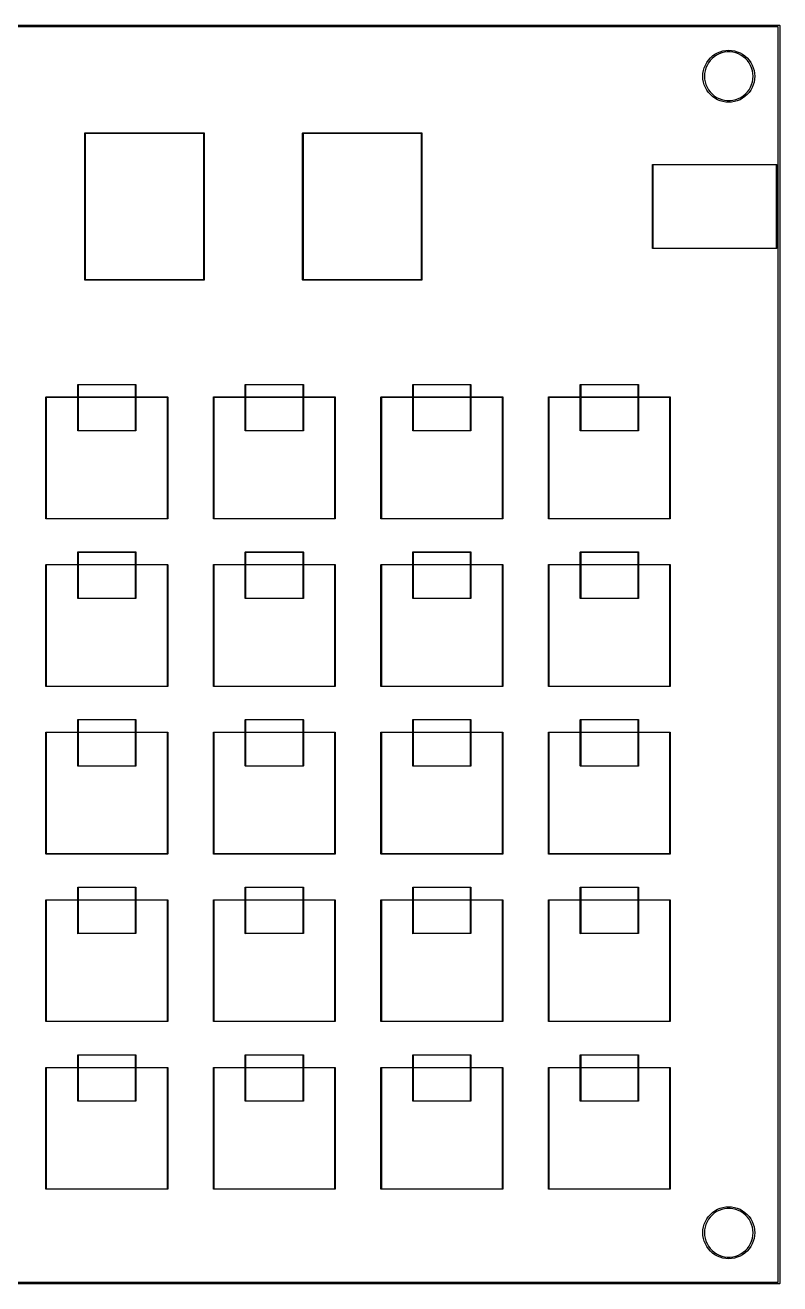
# Model space of a CAD drawing. Extents: x 20 to 201, y -170 to -20.
# Drawn here: x 110.5 to 200.6, y -169.8 to -19.6 of the extents above; entities that cross this region are included whole.
import ezdxf

# ---------------------------------------------------------------- set-up
doc = ezdxf.new("R2010")
doc.units = 0
doc.layers.add('BLACK', color=7, linetype='CONTINUOUS')

msp = doc.modelspace()

# ---------------------------------------------------------------- linework, layer by layer
at = {"layer": 'BLACK', "linetype": 'CONTINUOUS'}
for p, q in [((20.480491, -19.571921), (200.5, -19.57)), ((200.400001, -19.76808), (20.59808, -19.769998)), ((200.401919, -169.570001), (200.400001, -19.76808)), ((200.5, -19.57), (200.519509, -19.571921)), ((200.519509, -19.571921), (200.555557, -19.586853)), ((200.555557, -19.586853), (200.583147, -19.614443)), ((200.583147, -19.614443), (200.598079, -19.650491)), ((200.598079, -19.650491), (200.6, -169.67)), ((191.706997, -24.32496), (191.875155, -24.020701)), ((191.875155, -24.020701), (192.076322, -23.737182)), ((192.274706, -23.802757), (192.072979, -24.073723)), ((192.076322, -23.737182), (192.307969, -23.477969)), ((192.506526, -23.557041), (192.274706, -23.802757)), ((192.307969, -23.477969), (192.567182, -23.246322)), ((192.765305, -23.3399), (192.506526, -23.557041)), ((192.567182, -23.246322), (192.850701, -23.045155)), ((193.047542, -23.15427), (192.765305, -23.3399)), ((192.850701, -23.045155), (193.15496, -22.876997)), ((193.349422, -23.00266), (193.047542, -23.15427)), ((193.15496, -22.876997), (193.476135, -22.743962)), ((193.666861, -22.887122), (193.349422, -23.00266)), ((193.476135, -22.743962), (193.810185, -22.647723)), ((193.995567, -22.809217), (193.666861, -22.887122)), ((193.810185, -22.647723), (194.15291, -22.589492)), ((194.331094, -22.77), (193.995567, -22.809217)), ((194.15291, -22.589492), (194.5, -22.57)), ((194.668906, -22.77), (194.331094, -22.77)), ((194.5, -22.57), (194.84709, -22.589492)), ((195.004433, -22.809217), (194.668906, -22.77)), ((194.84709, -22.589492), (195.189815, -22.647723)), ((195.333139, -22.887122), (195.004433, -22.809217)), ((195.189815, -22.647723), (195.523865, -22.743962)), ((195.650578, -23.00266), (195.333139, -22.887122)), ((195.523865, -22.743962), (195.84504, -22.876997)), ((195.952458, -23.15427), (195.650578, -23.00266)), ((195.84504, -22.876997), (196.149299, -23.045155)), ((196.234695, -23.3399), (195.952458, -23.15427)), ((196.149299, -23.045155), (196.432818, -23.246322)), ((196.493474, -23.557041), (196.234695, -23.3399)), ((196.432818, -23.246322), (196.692031, -23.477969)), ((196.725294, -23.802757), (196.493474, -23.557041)), ((196.692031, -23.477969), (196.923678, -23.737182)), ((196.927021, -24.073723), (196.725294, -23.802757)), ((196.923678, -23.737182), (197.124845, -24.020701)), ((197.124845, -24.020701), (197.293003, -24.32496)), ((191.4, -25.67), (191.419492, -25.32291)), ((191.419492, -25.32291), (191.477723, -24.980185)), ((191.477723, -24.980185), (191.573962, -24.646135)), ((191.573962, -24.646135), (191.706997, -24.32496)), ((191.614727, -25.33276), (191.595085, -25.67)), ((191.673387, -25.00008), (191.614727, -25.33276)), ((191.770273, -24.676461), (191.673387, -25.00008)), ((191.904073, -24.366277), (191.770273, -24.676461)), ((192.072979, -24.073723), (191.904073, -24.366277)), ((197.095927, -24.366277), (196.927021, -24.073723)), ((197.229727, -24.676461), (197.095927, -24.366277)), ((197.326613, -25.00008), (197.229727, -24.676461)), ((197.293003, -24.32496), (197.426038, -24.646135)), ((197.385273, -25.33276), (197.326613, -25.00008)), ((197.404915, -25.67), (197.385273, -25.33276)), ((197.426038, -24.646135), (197.522277, -24.980185)), ((197.522277, -24.980185), (197.580508, -25.32291)), ((197.580508, -25.32291), (197.6, -25.67)), ((191.419492, -26.01709), (191.4, -25.67)), ((191.477723, -26.359815), (191.419492, -26.01709)), ((191.573962, -26.693865), (191.477723, -26.359815)), ((191.706997, -27.01504), (191.573962, -26.693865)), ((191.595085, -25.67), (191.614727, -26.00724)), ((191.614727, -26.00724), (191.673387, -26.33992)), ((191.673387, -26.33992), (191.770273, -26.663539)), ((191.875155, -27.319299), (191.706997, -27.01504)), ((191.770273, -26.663539), (191.904073, -26.973723)), ((191.904073, -26.973723), (192.072979, -27.266277)), ((196.927021, -27.266277), (197.095927, -26.973723)), ((197.095927, -26.973723), (197.229727, -26.663539)), ((197.293003, -27.01504), (197.124845, -27.319299)), ((197.229727, -26.663539), (197.326613, -26.33992)), ((197.426038, -26.693865), (197.293003, -27.01504)), ((197.326613, -26.33992), (197.385273, -26.00724)), ((197.385273, -26.00724), (197.404915, -25.67)), ((197.522277, -26.359815), (197.426038, -26.693865)), ((197.580508, -26.01709), (197.522277, -26.359815)), ((197.6, -25.67), (197.580508, -26.01709)), ((192.076322, -27.602818), (191.875155, -27.319299)), ((192.072979, -27.266277), (192.274706, -27.537243)), ((192.307969, -27.862031), (192.076322, -27.602818)), ((192.274706, -27.537243), (192.506526, -27.782959)), ((192.567182, -28.093678), (192.307969, -27.862031)), ((192.506526, -27.782959), (192.765305, -28.0001)), ((192.850701, -28.294845), (192.567182, -28.093678)), ((192.765305, -28.0001), (193.047542, -28.18573)), ((193.15496, -28.463003), (192.850701, -28.294845)), ((193.047542, -28.18573), (193.349422, -28.33734)), ((193.476135, -28.596038), (193.15496, -28.463003)), ((193.349422, -28.33734), (193.666861, -28.452878)), ((193.666861, -28.452878), (193.995567, -28.530783)), ((193.995567, -28.530783), (194.331094, -28.57)), ((194.668906, -28.57), (195.004433, -28.530783)), ((195.004433, -28.530783), (195.333139, -28.452878)), ((195.333139, -28.452878), (195.650578, -28.33734)), ((195.84504, -28.463003), (195.523865, -28.596038)), ((195.650578, -28.33734), (195.952458, -28.18573)), ((196.149299, -28.294845), (195.84504, -28.463003)), ((195.952458, -28.18573), (196.234695, -28.0001)), ((196.432818, -28.093678), (196.149299, -28.294845)), ((196.234695, -28.0001), (196.493474, -27.782959)), ((196.692031, -27.862031), (196.432818, -28.093678)), ((196.493474, -27.782959), (196.725294, -27.537243)), ((196.923678, -27.602818), (196.692031, -27.862031)), ((196.725294, -27.537243), (196.927021, -27.266277)), ((197.124845, -27.319299), (196.923678, -27.602818)), ((193.810185, -28.692277), (193.476135, -28.596038)), ((194.15291, -28.750508), (193.810185, -28.692277)), ((194.5, -28.77), (194.15291, -28.750508)), ((194.331094, -28.57), (194.668906, -28.57)), ((194.84709, -28.750508), (194.5, -28.77)), ((195.189815, -28.692277), (194.84709, -28.750508)), ((195.523865, -28.596038), (195.189815, -28.692277)), ((117.625, -32.46), (117.626903, -32.450433)), ((117.626903, -49.969567), (117.625, -32.46)), ((117.626903, -32.450433), (117.640433, -32.436903)), ((117.640433, -32.436903), (131.85, -32.435)), ((131.825002, -32.483101), (117.6731, -32.484996)), ((117.6731, -32.484996), (117.674997, -49.936898)), ((131.826899, -49.935003), (131.825002, -32.483101)), ((131.85, -32.435), (131.859567, -32.436903)), ((131.859567, -32.436903), (131.873097, -32.450433)), ((131.873097, -32.450433), (131.875, -49.96)), ((143.625, -32.46), (143.626903, -32.450433)), ((143.626903, -49.969567), (143.625, -32.46)), ((143.626903, -32.450433), (143.640433, -32.436903)), ((143.640433, -32.436903), (157.85, -32.435)), ((157.825002, -32.483101), (143.6731, -32.484996)), ((143.6731, -32.484996), (143.674997, -49.936898)), ((157.826899, -49.935003), (157.825002, -32.483101)), ((157.85, -32.435), (157.859567, -32.436903)), ((157.859567, -32.436903), (157.873097, -32.450433)), ((157.873097, -32.450433), (157.875, -49.96)), ((185.405, -36.21), (185.406903, -36.200433)), ((185.406903, -46.219567), (185.405, -36.21)), ((185.406903, -36.200433), (185.420433, -36.186903)), ((185.420433, -36.186903), (200.23, -36.185)), ((200.205004, -36.233101), (185.453103, -36.234997)), ((185.453103, -36.234997), (185.454995, -46.186898)), ((200.206896, -46.185002), (200.205004, -36.233101)), ((200.23, -36.185), (200.239567, -36.186903)), ((200.239567, -36.186903), (200.253097, -36.200433)), ((200.253097, -36.200433), (200.255, -46.21)), ((185.420433, -46.233097), (185.406903, -46.219567)), ((185.43, -46.235), (185.420433, -46.233097)), ((200.239567, -46.233097), (185.43, -46.235)), ((185.454995, -46.186898), (200.206896, -46.185002)), ((200.253097, -46.219567), (200.239567, -46.233097)), ((200.255, -46.21), (200.253097, -46.219567)), ((117.640433, -49.983097), (117.626903, -49.969567)), ((117.65, -49.985), (117.640433, -49.983097)), ((131.859567, -49.983097), (117.65, -49.985)), ((117.674997, -49.936898), (131.826899, -49.935003)), ((131.873097, -49.969567), (131.859567, -49.983097)), ((131.875, -49.96), (131.873097, -49.969567)), ((143.640433, -49.983097), (143.626903, -49.969567)), ((143.65, -49.985), (143.640433, -49.983097)), ((157.859567, -49.983097), (143.65, -49.985)), ((143.674997, -49.936898), (157.826899, -49.935003)), ((157.873097, -49.969567), (157.859567, -49.983097)), ((157.875, -49.96), (157.873097, -49.969567)), ((116.775, -62.46), (116.776903, -62.450433)), ((116.775509, -63.936406), (116.775, -62.46)), ((116.776903, -62.450433), (116.790433, -62.436903)), ((116.790433, -62.436903), (123.7, -62.435)), ((123.675007, -62.483106), (116.823108, -62.484993)), ((116.823108, -62.484993), (116.82361, -63.9364)), ((123.675509, -63.935501), (123.675007, -62.483106)), ((123.7, -62.435), (123.709567, -62.436903)), ((123.709567, -62.436903), (123.723097, -62.450433)), ((123.723097, -62.450433), (123.723609, -63.935495)), ((136.775, -62.46), (136.776903, -62.450433)), ((136.775509, -63.936406), (136.775, -62.46)), ((136.776903, -62.450433), (136.790433, -62.436903)), ((136.790433, -62.436903), (143.7, -62.435)), ((143.675007, -62.483106), (136.823108, -62.484993)), ((136.823108, -62.484993), (136.82361, -63.9364)), ((143.675509, -63.935501), (143.675007, -62.483106)), ((143.7, -62.435), (143.709567, -62.436903)), ((143.709567, -62.436903), (143.723097, -62.450433)), ((143.723097, -62.450433), (143.723609, -63.935495)), ((156.775, -62.46), (156.776903, -62.450433)), ((156.775509, -63.936406), (156.775, -62.46)), ((156.776903, -62.450433), (156.790433, -62.436903)), ((156.790433, -62.436903), (163.7, -62.435)), ((163.675007, -62.483106), (156.823108, -62.484993)), ((156.823108, -62.484993), (156.82361, -63.9364)), ((163.675509, -63.935501), (163.675007, -62.483106)), ((163.7, -62.435), (163.709567, -62.436903)), ((163.709567, -62.436903), (163.723097, -62.450433)), ((163.723097, -62.450433), (163.723609, -63.935495)), ((176.775, -62.46), (176.776903, -62.450433)), ((176.775509, -63.936406), (176.775, -62.46)), ((176.776903, -62.450433), (176.790433, -62.436903)), ((176.790433, -62.436903), (183.7, -62.435)), ((183.675007, -62.483106), (176.823108, -62.484993)), ((176.823108, -62.484993), (176.82361, -63.9364)), ((183.675509, -63.935501), (183.675007, -62.483106)), ((183.7, -62.435), (183.709567, -62.436903)), ((183.709567, -62.436903), (183.723097, -62.450433)), ((183.723097, -62.450433), (183.723609, -63.935495)), ((112.975, -63.96), (112.976903, -63.950433)), ((112.976903, -78.469567), (112.975, -63.96)), ((112.976903, -63.950433), (112.990433, -63.936903)), ((112.990433, -63.936903), (116.775509, -63.936406)), ((116.775526, -63.984504), (113.023101, -63.984996)), ((113.023101, -63.984996), (113.024996, -78.436898)), ((116.776903, -67.969567), (116.775526, -63.984504)), ((116.82361, -63.9364), (123.675509, -63.935501)), ((123.675526, -63.983599), (116.823626, -63.984498)), ((116.823626, -63.984498), (116.824992, -67.936893)), ((123.676891, -67.935006), (123.675526, -63.983599)), ((123.723609, -63.935495), (127.5, -63.935)), ((127.475003, -63.983101), (123.723626, -63.983593)), ((123.723626, -63.983593), (123.725, -67.96)), ((127.476898, -78.435003), (127.475003, -63.983101)), ((127.5, -63.935), (127.509567, -63.936903)), ((127.509567, -63.936903), (127.523097, -63.950433)), ((127.523097, -63.950433), (127.525, -78.46)), ((132.975, -63.96), (132.976903, -63.950433)), ((132.976903, -78.469567), (132.975, -63.96)), ((132.976903, -63.950433), (132.990433, -63.936903)), ((132.990433, -63.936903), (136.775509, -63.936406)), ((136.775526, -63.984504), (133.023101, -63.984996)), ((133.023101, -63.984996), (133.024996, -78.436898)), ((136.776903, -67.969567), (136.775526, -63.984504)), ((136.82361, -63.9364), (143.675509, -63.935501)), ((143.675526, -63.983599), (136.823626, -63.984498)), ((136.823626, -63.984498), (136.824992, -67.936893)), ((143.676891, -67.935006), (143.675526, -63.983599)), ((143.723609, -63.935495), (147.5, -63.935)), ((147.475003, -63.983101), (143.723626, -63.983593)), ((143.723626, -63.983593), (143.725, -67.96)), ((147.476898, -78.435003), (147.475003, -63.983101)), ((147.5, -63.935), (147.509567, -63.936903)), ((147.509567, -63.936903), (147.523097, -63.950433)), ((147.523097, -63.950433), (147.525, -78.46)), ((152.975, -63.96), (152.976903, -63.950433)), ((152.976903, -78.469567), (152.975, -63.96)), ((152.976903, -63.950433), (152.990433, -63.936903)), ((152.990433, -63.936903), (156.775509, -63.936406)), ((156.775526, -63.984504), (153.023101, -63.984996)), ((153.023101, -63.984996), (153.024996, -78.436898)), ((156.776903, -67.969567), (156.775526, -63.984504)), ((156.82361, -63.9364), (163.675509, -63.935501)), ((163.675526, -63.983599), (156.823626, -63.984498)), ((156.823626, -63.984498), (156.824992, -67.936893)), ((163.676891, -67.935006), (163.675526, -63.983599)), ((163.723609, -63.935495), (167.5, -63.935)), ((167.475003, -63.983101), (163.723626, -63.983593)), ((163.723626, -63.983593), (163.725, -67.96)), ((167.476898, -78.435003), (167.475003, -63.983101)), ((167.5, -63.935), (167.509567, -63.936903)), ((167.509567, -63.936903), (167.523097, -63.950433)), ((167.523097, -63.950433), (167.525, -78.46)), ((172.975, -63.96), (172.976903, -63.950433)), ((172.976903, -78.469567), (172.975, -63.96)), ((172.976903, -63.950433), (172.990433, -63.936903)), ((172.990433, -63.936903), (176.775509, -63.936406)), ((176.775526, -63.984504), (173.023101, -63.984996)), ((173.023101, -63.984996), (173.024996, -78.436898)), ((176.776903, -67.969567), (176.775526, -63.984504)), ((176.82361, -63.9364), (183.675509, -63.935501)), ((183.675526, -63.983599), (176.823626, -63.984498)), ((176.823626, -63.984498), (176.824992, -67.936893)), ((183.676891, -67.935006), (183.675526, -63.983599)), ((183.723609, -63.935495), (187.5, -63.935)), ((187.475003, -63.983101), (183.723626, -63.983593)), ((183.723626, -63.983593), (183.725, -67.96)), ((187.476898, -78.435003), (187.475003, -63.983101)), ((187.5, -63.935), (187.509567, -63.936903)), ((187.509567, -63.936903), (187.523097, -63.950433)), ((187.523097, -63.950433), (187.525, -78.46)), ((116.790433, -67.983097), (116.776903, -67.969567)), ((116.8, -67.985), (116.790433, -67.983097)), ((123.709567, -67.983097), (116.8, -67.985)), ((116.824992, -67.936893), (123.676891, -67.935006)), ((123.723097, -67.969567), (123.709567, -67.983097)), ((123.725, -67.96), (123.723097, -67.969567)), ((136.790433, -67.983097), (136.776903, -67.969567)), ((136.8, -67.985), (136.790433, -67.983097)), ((143.709567, -67.983097), (136.8, -67.985)), ((136.824992, -67.936893), (143.676891, -67.935006)), ((143.723097, -67.969567), (143.709567, -67.983097)), ((143.725, -67.96), (143.723097, -67.969567)), ((156.790433, -67.983097), (156.776903, -67.969567)), ((156.8, -67.985), (156.790433, -67.983097)), ((163.709567, -67.983097), (156.8, -67.985)), ((156.824992, -67.936893), (163.676891, -67.935006)), ((163.723097, -67.969567), (163.709567, -67.983097)), ((163.725, -67.96), (163.723097, -67.969567)), ((176.790433, -67.983097), (176.776903, -67.969567)), ((176.8, -67.985), (176.790433, -67.983097)), ((183.709567, -67.983097), (176.8, -67.985)), ((176.824992, -67.936893), (183.676891, -67.935006)), ((183.723097, -67.969567), (183.709567, -67.983097)), ((183.725, -67.96), (183.723097, -67.969567)), ((112.990433, -78.483097), (112.976903, -78.469567)), ((113, -78.485), (112.990433, -78.483097)), ((127.509567, -78.483097), (113, -78.485)), ((113.024996, -78.436898), (127.476898, -78.435003)), ((127.523097, -78.469567), (127.509567, -78.483097)), ((127.525, -78.46), (127.523097, -78.469567)), ((132.990433, -78.483097), (132.976903, -78.469567)), ((133, -78.485), (132.990433, -78.483097)), ((147.509567, -78.483097), (133, -78.485)), ((133.024996, -78.436898), (147.476898, -78.435003)), ((147.523097, -78.469567), (147.509567, -78.483097)), ((147.525, -78.46), (147.523097, -78.469567)), ((152.990433, -78.483097), (152.976903, -78.469567)), ((153, -78.485), (152.990433, -78.483097)), ((167.509567, -78.483097), (153, -78.485)), ((153.024996, -78.436898), (167.476898, -78.435003)), ((167.523097, -78.469567), (167.509567, -78.483097)), ((167.525, -78.46), (167.523097, -78.469567)), ((172.990433, -78.483097), (172.976903, -78.469567)), ((173, -78.485), (172.990433, -78.483097)), ((187.509567, -78.483097), (173, -78.485)), ((173.024996, -78.436898), (187.476898, -78.435003)), ((187.523097, -78.469567), (187.509567, -78.483097)), ((187.525, -78.46), (187.523097, -78.469567)), ((116.775, -82.46), (116.776903, -82.450433)), ((116.775509, -83.936406), (116.775, -82.46)), ((116.776903, -82.450433), (116.790433, -82.436903)), ((116.790433, -82.436903), (123.7, -82.435)), ((123.675007, -82.483106), (116.823108, -82.484993)), ((116.823108, -82.484993), (116.82361, -83.9364)), ((123.675509, -83.935501), (123.675007, -82.483106)), ((123.7, -82.435), (123.709567, -82.436903)), ((123.709567, -82.436903), (123.723097, -82.450433)), ((123.723097, -82.450433), (123.723609, -83.935495)), ((136.775, -82.46), (136.776903, -82.450433)), ((136.775509, -83.936406), (136.775, -82.46)), ((136.776903, -82.450433), (136.790433, -82.436903)), ((136.790433, -82.436903), (143.7, -82.435)), ((143.675007, -82.483106), (136.823108, -82.484993)), ((136.823108, -82.484993), (136.82361, -83.9364)), ((143.675509, -83.935501), (143.675007, -82.483106)), ((143.7, -82.435), (143.709567, -82.436903)), ((143.709567, -82.436903), (143.723097, -82.450433)), ((143.723097, -82.450433), (143.723609, -83.935495)), ((156.775, -82.46), (156.776903, -82.450433)), ((156.775509, -83.936406), (156.775, -82.46)), ((156.776903, -82.450433), (156.790433, -82.436903)), ((156.790433, -82.436903), (163.7, -82.435)), ((163.675007, -82.483106), (156.823108, -82.484993)), ((156.823108, -82.484993), (156.82361, -83.9364)), ((163.675509, -83.935501), (163.675007, -82.483106)), ((163.7, -82.435), (163.709567, -82.436903)), ((163.709567, -82.436903), (163.723097, -82.450433)), ((163.723097, -82.450433), (163.723609, -83.935495)), ((176.775, -82.46), (176.776903, -82.450433)), ((176.775509, -83.936406), (176.775, -82.46)), ((176.776903, -82.450433), (176.790433, -82.436903)), ((176.790433, -82.436903), (183.7, -82.435)), ((183.675007, -82.483106), (176.823108, -82.484993)), ((176.823108, -82.484993), (176.82361, -83.9364)), ((183.675509, -83.935501), (183.675007, -82.483106)), ((183.7, -82.435), (183.709567, -82.436903)), ((183.709567, -82.436903), (183.723097, -82.450433)), ((183.723097, -82.450433), (183.723609, -83.935495)), ((112.975, -83.96), (112.976903, -83.950433)), ((112.976903, -98.469567), (112.975, -83.96)), ((112.976903, -83.950433), (112.990433, -83.936903)), ((112.990433, -83.936903), (116.775509, -83.936406)), ((116.775526, -83.984504), (113.023101, -83.984996)), ((113.023101, -83.984996), (113.024996, -98.436898)), ((116.776903, -87.969567), (116.775526, -83.984504)), ((116.82361, -83.9364), (123.675509, -83.935501)), ((123.675526, -83.983599), (116.823626, -83.984498)), ((116.823626, -83.984498), (116.824992, -87.936893)), ((123.676891, -87.935006), (123.675526, -83.983599)), ((123.723609, -83.935495), (127.5, -83.935)), ((127.475003, -83.983101), (123.723626, -83.983593)), ((123.723626, -83.983593), (123.725, -87.96)), ((127.476898, -98.435003), (127.475003, -83.983101)), ((127.5, -83.935), (127.509567, -83.936903)), ((127.509567, -83.936903), (127.523097, -83.950433)), ((127.523097, -83.950433), (127.525, -98.46)), ((132.975, -83.96), (132.976903, -83.950433)), ((132.976903, -98.469567), (132.975, -83.96)), ((132.976903, -83.950433), (132.990433, -83.936903)), ((132.990433, -83.936903), (136.775509, -83.936406)), ((136.775526, -83.984504), (133.023101, -83.984996)), ((133.023101, -83.984996), (133.024996, -98.436898)), ((136.776903, -87.969567), (136.775526, -83.984504)), ((136.82361, -83.9364), (143.675509, -83.935501)), ((143.675526, -83.983599), (136.823626, -83.984498)), ((136.823626, -83.984498), (136.824992, -87.936893)), ((143.676891, -87.935006), (143.675526, -83.983599)), ((143.723609, -83.935495), (147.5, -83.935)), ((147.475003, -83.983101), (143.723626, -83.983593)), ((143.723626, -83.983593), (143.725, -87.96)), ((147.476898, -98.435003), (147.475003, -83.983101)), ((147.5, -83.935), (147.509567, -83.936903)), ((147.509567, -83.936903), (147.523097, -83.950433)), ((147.523097, -83.950433), (147.525, -98.46)), ((152.975, -83.96), (152.976903, -83.950433)), ((152.976903, -98.469567), (152.975, -83.96)), ((152.976903, -83.950433), (152.990433, -83.936903)), ((152.990433, -83.936903), (156.775509, -83.936406)), ((156.775526, -83.984504), (153.023101, -83.984996)), ((153.023101, -83.984996), (153.024996, -98.436898)), ((156.776903, -87.969567), (156.775526, -83.984504)), ((156.82361, -83.9364), (163.675509, -83.935501)), ((163.675526, -83.983599), (156.823626, -83.984498)), ((156.823626, -83.984498), (156.824992, -87.936893)), ((163.676891, -87.935006), (163.675526, -83.983599)), ((163.723609, -83.935495), (167.5, -83.935)), ((167.475003, -83.983101), (163.723626, -83.983593)), ((163.723626, -83.983593), (163.725, -87.96)), ((167.476898, -98.435003), (167.475003, -83.983101)), ((167.5, -83.935), (167.509567, -83.936903)), ((167.509567, -83.936903), (167.523097, -83.950433)), ((167.523097, -83.950433), (167.525, -98.46)), ((172.975, -83.96), (172.976903, -83.950433)), ((172.976903, -98.469567), (172.975, -83.96)), ((172.976903, -83.950433), (172.990433, -83.936903)), ((172.990433, -83.936903), (176.775509, -83.936406)), ((176.775526, -83.984504), (173.023101, -83.984996)), ((173.023101, -83.984996), (173.024996, -98.436898)), ((176.776903, -87.969567), (176.775526, -83.984504)), ((176.82361, -83.9364), (183.675509, -83.935501)), ((183.675526, -83.983599), (176.823626, -83.984498)), ((176.823626, -83.984498), (176.824992, -87.936893)), ((183.676891, -87.935006), (183.675526, -83.983599)), ((183.723609, -83.935495), (187.5, -83.935)), ((187.475003, -83.983101), (183.723626, -83.983593)), ((183.723626, -83.983593), (183.725, -87.96)), ((187.476898, -98.435003), (187.475003, -83.983101)), ((187.5, -83.935), (187.509567, -83.936903)), ((187.509567, -83.936903), (187.523097, -83.950433)), ((187.523097, -83.950433), (187.525, -98.46)), ((116.790433, -87.983097), (116.776903, -87.969567)), ((116.8, -87.985), (116.790433, -87.983097)), ((123.709567, -87.983097), (116.8, -87.985)), ((116.824992, -87.936893), (123.676891, -87.935006)), ((123.723097, -87.969567), (123.709567, -87.983097)), ((123.725, -87.96), (123.723097, -87.969567)), ((136.790433, -87.983097), (136.776903, -87.969567)), ((136.8, -87.985), (136.790433, -87.983097)), ((143.709567, -87.983097), (136.8, -87.985)), ((136.824992, -87.936893), (143.676891, -87.935006)), ((143.723097, -87.969567), (143.709567, -87.983097)), ((143.725, -87.96), (143.723097, -87.969567)), ((156.790433, -87.983097), (156.776903, -87.969567)), ((156.8, -87.985), (156.790433, -87.983097)), ((163.709567, -87.983097), (156.8, -87.985)), ((156.824992, -87.936893), (163.676891, -87.935006)), ((163.723097, -87.969567), (163.709567, -87.983097)), ((163.725, -87.96), (163.723097, -87.969567)), ((176.790433, -87.983097), (176.776903, -87.969567)), ((176.8, -87.985), (176.790433, -87.983097)), ((183.709567, -87.983097), (176.8, -87.985)), ((176.824992, -87.936893), (183.676891, -87.935006)), ((183.723097, -87.969567), (183.709567, -87.983097)), ((183.725, -87.96), (183.723097, -87.969567)), ((112.990433, -98.483097), (112.976903, -98.469567)), ((113, -98.485), (112.990433, -98.483097)), ((127.509567, -98.483097), (113, -98.485)), ((113.024996, -98.436898), (127.476898, -98.435003)), ((127.523097, -98.469567), (127.509567, -98.483097)), ((127.525, -98.46), (127.523097, -98.469567)), ((132.990433, -98.483097), (132.976903, -98.469567)), ((133, -98.485), (132.990433, -98.483097)), ((147.509567, -98.483097), (133, -98.485)), ((133.024996, -98.436898), (147.476898, -98.435003)), ((147.523097, -98.469567), (147.509567, -98.483097)), ((147.525, -98.46), (147.523097, -98.469567)), ((152.990433, -98.483097), (152.976903, -98.469567)), ((153, -98.485), (152.990433, -98.483097)), ((167.509567, -98.483097), (153, -98.485)), ((153.024996, -98.436898), (167.476898, -98.435003)), ((167.523097, -98.469567), (167.509567, -98.483097)), ((167.525, -98.46), (167.523097, -98.469567)), ((172.990433, -98.483097), (172.976903, -98.469567)), ((173, -98.485), (172.990433, -98.483097)), ((187.509567, -98.483097), (173, -98.485)), ((173.024996, -98.436898), (187.476898, -98.435003)), ((187.523097, -98.469567), (187.509567, -98.483097)), ((187.525, -98.46), (187.523097, -98.469567)), ((116.775, -102.46), (116.776903, -102.450433)), ((116.775509, -103.936406), (116.775, -102.46)), ((116.776903, -102.450433), (116.790433, -102.436903)), ((116.790433, -102.436903), (123.7, -102.435)), ((123.675007, -102.483106), (116.823108, -102.484993)), ((116.823108, -102.484993), (116.82361, -103.9364)), ((123.675509, -103.935501), (123.675007, -102.483106)), ((123.7, -102.435), (123.709567, -102.436903)), ((123.709567, -102.436903), (123.723097, -102.450433)), ((123.723097, -102.450433), (123.723609, -103.935495)), ((136.775, -102.46), (136.776903, -102.450433)), ((136.775509, -103.936406), (136.775, -102.46)), ((136.776903, -102.450433), (136.790433, -102.436903)), ((136.790433, -102.436903), (143.7, -102.435)), ((143.675007, -102.483106), (136.823108, -102.484993)), ((136.823108, -102.484993), (136.82361, -103.9364)), ((143.675509, -103.935501), (143.675007, -102.483106)), ((143.7, -102.435), (143.709567, -102.436903)), ((143.709567, -102.436903), (143.723097, -102.450433)), ((143.723097, -102.450433), (143.723609, -103.935495)), ((156.775, -102.46), (156.776903, -102.450433)), ((156.775509, -103.936406), (156.775, -102.46)), ((156.776903, -102.450433), (156.790433, -102.436903)), ((156.790433, -102.436903), (163.7, -102.435)), ((163.675007, -102.483106), (156.823108, -102.484993)), ((156.823108, -102.484993), (156.82361, -103.9364)), ((163.675509, -103.935501), (163.675007, -102.483106)), ((163.7, -102.435), (163.709567, -102.436903)), ((163.709567, -102.436903), (163.723097, -102.450433)), ((163.723097, -102.450433), (163.723609, -103.935495)), ((176.775, -102.46), (176.776903, -102.450433)), ((176.775509, -103.936406), (176.775, -102.46)), ((176.776903, -102.450433), (176.790433, -102.436903)), ((176.790433, -102.436903), (183.7, -102.435)), ((183.675007, -102.483106), (176.823108, -102.484993)), ((176.823108, -102.484993), (176.82361, -103.9364)), ((183.675509, -103.935501), (183.675007, -102.483106)), ((183.7, -102.435), (183.709567, -102.436903)), ((183.709567, -102.436903), (183.723097, -102.450433)), ((183.723097, -102.450433), (183.723609, -103.935495)), ((112.975, -103.96), (112.976903, -103.950433)), ((112.976903, -118.469567), (112.975, -103.96)), ((112.976903, -103.950433), (112.990433, -103.936903)), ((112.990433, -103.936903), (116.775509, -103.936406)), ((116.775526, -103.984504), (113.023101, -103.984996)), ((113.023101, -103.984996), (113.024996, -118.436898)), ((116.776903, -107.969567), (116.775526, -103.984504)), ((116.82361, -103.9364), (123.675509, -103.935501)), ((123.675526, -103.983599), (116.823626, -103.984498)), ((116.823626, -103.984498), (116.824992, -107.936893)), ((123.676891, -107.935006), (123.675526, -103.983599)), ((123.723609, -103.935495), (127.5, -103.935)), ((127.475003, -103.983101), (123.723626, -103.983593)), ((123.723626, -103.983593), (123.725, -107.96)), ((127.476898, -118.435003), (127.475003, -103.983101)), ((127.5, -103.935), (127.509567, -103.936903)), ((127.509567, -103.936903), (127.523097, -103.950433)), ((127.523097, -103.950433), (127.525, -118.46)), ((132.975, -103.96), (132.976903, -103.950433)), ((132.976903, -118.469567), (132.975, -103.96)), ((132.976903, -103.950433), (132.990433, -103.936903)), ((132.990433, -103.936903), (136.775509, -103.936406)), ((136.775526, -103.984504), (133.023101, -103.984996)), ((133.023101, -103.984996), (133.024996, -118.436898)), ((136.776903, -107.969567), (136.775526, -103.984504)), ((136.82361, -103.9364), (143.675509, -103.935501)), ((143.675526, -103.983599), (136.823626, -103.984498)), ((136.823626, -103.984498), (136.824992, -107.936893)), ((143.676891, -107.935006), (143.675526, -103.983599)), ((143.723609, -103.935495), (147.5, -103.935)), ((147.475003, -103.983101), (143.723626, -103.983593)), ((143.723626, -103.983593), (143.725, -107.96)), ((147.476898, -118.435003), (147.475003, -103.983101)), ((147.5, -103.935), (147.509567, -103.936903)), ((147.509567, -103.936903), (147.523097, -103.950433)), ((147.523097, -103.950433), (147.525, -118.46)), ((152.975, -103.96), (152.976903, -103.950433)), ((152.976903, -118.469567), (152.975, -103.96)), ((152.976903, -103.950433), (152.990433, -103.936903)), ((152.990433, -103.936903), (156.775509, -103.936406)), ((156.775526, -103.984504), (153.023101, -103.984996)), ((153.023101, -103.984996), (153.024996, -118.436898)), ((156.776903, -107.969567), (156.775526, -103.984504)), ((156.82361, -103.9364), (163.675509, -103.935501)), ((163.675526, -103.983599), (156.823626, -103.984498)), ((156.823626, -103.984498), (156.824992, -107.936893)), ((163.676891, -107.935006), (163.675526, -103.983599)), ((163.723609, -103.935495), (167.5, -103.935)), ((167.475003, -103.983101), (163.723626, -103.983593)), ((163.723626, -103.983593), (163.725, -107.96)), ((167.476898, -118.435003), (167.475003, -103.983101)), ((167.5, -103.935), (167.509567, -103.936903)), ((167.509567, -103.936903), (167.523097, -103.950433)), ((167.523097, -103.950433), (167.525, -118.46)), ((172.975, -103.96), (172.976903, -103.950433)), ((172.976903, -118.469567), (172.975, -103.96)), ((172.976903, -103.950433), (172.990433, -103.936903)), ((172.990433, -103.936903), (176.775509, -103.936406)), ((176.775526, -103.984504), (173.023101, -103.984996)), ((173.023101, -103.984996), (173.024996, -118.436898)), ((176.776903, -107.969567), (176.775526, -103.984504)), ((176.82361, -103.9364), (183.675509, -103.935501)), ((183.675526, -103.983599), (176.823626, -103.984498)), ((176.823626, -103.984498), (176.824992, -107.936893)), ((183.676891, -107.935006), (183.675526, -103.983599)), ((183.723609, -103.935495), (187.5, -103.935)), ((187.475003, -103.983101), (183.723626, -103.983593)), ((183.723626, -103.983593), (183.725, -107.96)), ((187.476898, -118.435003), (187.475003, -103.983101)), ((187.5, -103.935), (187.509567, -103.936903)), ((187.509567, -103.936903), (187.523097, -103.950433)), ((187.523097, -103.950433), (187.525, -118.46)), ((116.790433, -107.983097), (116.776903, -107.969567)), ((116.8, -107.985), (116.790433, -107.983097)), ((123.709567, -107.983097), (116.8, -107.985)), ((116.824992, -107.936893), (123.676891, -107.935006)), ((123.723097, -107.969567), (123.709567, -107.983097)), ((123.725, -107.96), (123.723097, -107.969567)), ((136.790433, -107.983097), (136.776903, -107.969567)), ((136.8, -107.985), (136.790433, -107.983097)), ((143.709567, -107.983097), (136.8, -107.985)), ((136.824992, -107.936893), (143.676891, -107.935006)), ((143.723097, -107.969567), (143.709567, -107.983097)), ((143.725, -107.96), (143.723097, -107.969567)), ((156.790433, -107.983097), (156.776903, -107.969567)), ((156.8, -107.985), (156.790433, -107.983097)), ((163.709567, -107.983097), (156.8, -107.985)), ((156.824992, -107.936893), (163.676891, -107.935006)), ((163.723097, -107.969567), (163.709567, -107.983097)), ((163.725, -107.96), (163.723097, -107.969567)), ((176.790433, -107.983097), (176.776903, -107.969567)), ((176.8, -107.985), (176.790433, -107.983097)), ((183.709567, -107.983097), (176.8, -107.985)), ((176.824992, -107.936893), (183.676891, -107.935006)), ((183.723097, -107.969567), (183.709567, -107.983097)), ((183.725, -107.96), (183.723097, -107.969567)), ((112.990433, -118.483097), (112.976903, -118.469567)), ((113, -118.485), (112.990433, -118.483097)), ((127.509567, -118.483097), (113, -118.485)), ((113.024996, -118.436898), (127.476898, -118.435003)), ((127.523097, -118.469567), (127.509567, -118.483097)), ((127.525, -118.46), (127.523097, -118.469567)), ((132.990433, -118.483097), (132.976903, -118.469567)), ((133, -118.485), (132.990433, -118.483097)), ((147.509567, -118.483097), (133, -118.485)), ((133.024996, -118.436898), (147.476898, -118.435003)), ((147.523097, -118.469567), (147.509567, -118.483097)), ((147.525, -118.46), (147.523097, -118.469567)), ((152.990433, -118.483097), (152.976903, -118.469567)), ((153, -118.485), (152.990433, -118.483097)), ((167.509567, -118.483097), (153, -118.485)), ((153.024996, -118.436898), (167.476898, -118.435003)), ((167.523097, -118.469567), (167.509567, -118.483097)), ((167.525, -118.46), (167.523097, -118.469567)), ((172.990433, -118.483097), (172.976903, -118.469567)), ((173, -118.485), (172.990433, -118.483097)), ((187.509567, -118.483097), (173, -118.485)), ((173.024996, -118.436898), (187.476898, -118.435003)), ((187.523097, -118.469567), (187.509567, -118.483097)), ((187.525, -118.46), (187.523097, -118.469567)), ((116.775, -122.46), (116.776903, -122.450433)), ((116.775509, -123.936406), (116.775, -122.46)), ((116.776903, -122.450433), (116.790433, -122.436903)), ((116.790433, -122.436903), (123.7, -122.435)), ((123.675007, -122.483106), (116.823108, -122.484993)), ((116.823108, -122.484993), (116.82361, -123.9364)), ((123.675509, -123.935501), (123.675007, -122.483106)), ((123.7, -122.435), (123.709567, -122.436903)), ((123.709567, -122.436903), (123.723097, -122.450433)), ((123.723097, -122.450433), (123.723609, -123.935495)), ((136.775, -122.46), (136.776903, -122.450433)), ((136.775509, -123.936406), (136.775, -122.46)), ((136.776903, -122.450433), (136.790433, -122.436903)), ((136.790433, -122.436903), (143.7, -122.435)), ((143.675007, -122.483106), (136.823108, -122.484993)), ((136.823108, -122.484993), (136.82361, -123.9364)), ((143.675509, -123.935501), (143.675007, -122.483106)), ((143.7, -122.435), (143.709567, -122.436903)), ((143.709567, -122.436903), (143.723097, -122.450433)), ((143.723097, -122.450433), (143.723609, -123.935495)), ((156.775, -122.46), (156.776903, -122.450433)), ((156.775509, -123.936406), (156.775, -122.46)), ((156.776903, -122.450433), (156.790433, -122.436903)), ((156.790433, -122.436903), (163.7, -122.435)), ((163.675007, -122.483106), (156.823108, -122.484993)), ((156.823108, -122.484993), (156.82361, -123.9364)), ((163.675509, -123.935501), (163.675007, -122.483106)), ((163.7, -122.435), (163.709567, -122.436903)), ((163.709567, -122.436903), (163.723097, -122.450433)), ((163.723097, -122.450433), (163.723609, -123.935495)), ((176.775, -122.46), (176.776903, -122.450433)), ((176.775509, -123.936406), (176.775, -122.46)), ((176.776903, -122.450433), (176.790433, -122.436903)), ((176.790433, -122.436903), (183.7, -122.435)), ((183.675007, -122.483106), (176.823108, -122.484993)), ((176.823108, -122.484993), (176.82361, -123.9364)), ((183.675509, -123.935501), (183.675007, -122.483106)), ((183.7, -122.435), (183.709567, -122.436903)), ((183.709567, -122.436903), (183.723097, -122.450433)), ((183.723097, -122.450433), (183.723609, -123.935495)), ((112.975, -123.96), (112.976903, -123.950433)), ((112.976903, -138.469567), (112.975, -123.96)), ((112.976903, -123.950433), (112.990433, -123.936903)), ((112.990433, -123.936903), (116.775509, -123.936406)), ((116.775526, -123.984504), (113.023101, -123.984996)), ((113.023101, -123.984996), (113.024996, -138.436898)), ((116.776903, -127.969567), (116.775526, -123.984504)), ((116.82361, -123.9364), (123.675509, -123.935501)), ((123.675526, -123.983599), (116.823626, -123.984498)), ((116.823626, -123.984498), (116.824992, -127.936893)), ((123.676891, -127.935006), (123.675526, -123.983599)), ((123.723609, -123.935495), (127.5, -123.935)), ((127.475003, -123.983101), (123.723626, -123.983593)), ((123.723626, -123.983593), (123.725, -127.96)), ((127.476898, -138.435003), (127.475003, -123.983101)), ((127.5, -123.935), (127.509567, -123.936903)), ((127.509567, -123.936903), (127.523097, -123.950433)), ((127.523097, -123.950433), (127.525, -138.46)), ((132.975, -123.96), (132.976903, -123.950433)), ((132.976903, -138.469567), (132.975, -123.96)), ((132.976903, -123.950433), (132.990433, -123.936903)), ((132.990433, -123.936903), (136.775509, -123.936406)), ((136.775526, -123.984504), (133.023101, -123.984996)), ((133.023101, -123.984996), (133.024996, -138.436898)), ((136.776903, -127.969567), (136.775526, -123.984504)), ((136.82361, -123.9364), (143.675509, -123.935501)), ((143.675526, -123.983599), (136.823626, -123.984498)), ((136.823626, -123.984498), (136.824992, -127.936893)), ((143.676891, -127.935006), (143.675526, -123.983599)), ((143.723609, -123.935495), (147.5, -123.935)), ((147.475003, -123.983101), (143.723626, -123.983593)), ((143.723626, -123.983593), (143.725, -127.96)), ((147.476898, -138.435003), (147.475003, -123.983101)), ((147.5, -123.935), (147.509567, -123.936903)), ((147.509567, -123.936903), (147.523097, -123.950433)), ((147.523097, -123.950433), (147.525, -138.46)), ((152.975, -123.96), (152.976903, -123.950433)), ((152.976903, -138.469567), (152.975, -123.96)), ((152.976903, -123.950433), (152.990433, -123.936903)), ((152.990433, -123.936903), (156.775509, -123.936406)), ((156.775526, -123.984504), (153.023101, -123.984996)), ((153.023101, -123.984996), (153.024996, -138.436898)), ((156.776903, -127.969567), (156.775526, -123.984504)), ((156.82361, -123.9364), (163.675509, -123.935501)), ((163.675526, -123.983599), (156.823626, -123.984498)), ((156.823626, -123.984498), (156.824992, -127.936893)), ((163.676891, -127.935006), (163.675526, -123.983599)), ((163.723609, -123.935495), (167.5, -123.935)), ((167.475003, -123.983101), (163.723626, -123.983593)), ((163.723626, -123.983593), (163.725, -127.96)), ((167.476898, -138.435003), (167.475003, -123.983101)), ((167.5, -123.935), (167.509567, -123.936903)), ((167.509567, -123.936903), (167.523097, -123.950433)), ((167.523097, -123.950433), (167.525, -138.46)), ((172.975, -123.96), (172.976903, -123.950433)), ((172.976903, -138.469567), (172.975, -123.96)), ((172.976903, -123.950433), (172.990433, -123.936903)), ((172.990433, -123.936903), (176.775509, -123.936406)), ((176.775526, -123.984504), (173.023101, -123.984996)), ((173.023101, -123.984996), (173.024996, -138.436898)), ((176.776903, -127.969567), (176.775526, -123.984504)), ((176.82361, -123.9364), (183.675509, -123.935501)), ((183.675526, -123.983599), (176.823626, -123.984498)), ((176.823626, -123.984498), (176.824992, -127.936893)), ((183.676891, -127.935006), (183.675526, -123.983599)), ((183.723609, -123.935495), (187.5, -123.935)), ((187.475003, -123.983101), (183.723626, -123.983593)), ((183.723626, -123.983593), (183.725, -127.96)), ((187.476898, -138.435003), (187.475003, -123.983101)), ((187.5, -123.935), (187.509567, -123.936903)), ((187.509567, -123.936903), (187.523097, -123.950433)), ((187.523097, -123.950433), (187.525, -138.46)), ((116.790433, -127.983097), (116.776903, -127.969567)), ((116.8, -127.985), (116.790433, -127.983097)), ((123.709567, -127.983097), (116.8, -127.985)), ((116.824992, -127.936893), (123.676891, -127.935006)), ((123.723097, -127.969567), (123.709567, -127.983097)), ((123.725, -127.96), (123.723097, -127.969567)), ((136.790433, -127.983097), (136.776903, -127.969567)), ((136.8, -127.985), (136.790433, -127.983097)), ((143.709567, -127.983097), (136.8, -127.985)), ((136.824992, -127.936893), (143.676891, -127.935006)), ((143.723097, -127.969567), (143.709567, -127.983097)), ((143.725, -127.96), (143.723097, -127.969567)), ((156.790433, -127.983097), (156.776903, -127.969567)), ((156.8, -127.985), (156.790433, -127.983097)), ((163.709567, -127.983097), (156.8, -127.985)), ((156.824992, -127.936893), (163.676891, -127.935006)), ((163.723097, -127.969567), (163.709567, -127.983097)), ((163.725, -127.96), (163.723097, -127.969567)), ((176.790433, -127.983097), (176.776903, -127.969567)), ((176.8, -127.985), (176.790433, -127.983097)), ((183.709567, -127.983097), (176.8, -127.985)), ((176.824992, -127.936893), (183.676891, -127.935006)), ((183.723097, -127.969567), (183.709567, -127.983097)), ((183.725, -127.96), (183.723097, -127.969567)), ((112.990433, -138.483097), (112.976903, -138.469567)), ((113, -138.485), (112.990433, -138.483097)), ((127.509567, -138.483097), (113, -138.485)), ((113.024996, -138.436898), (127.476898, -138.435003)), ((127.523097, -138.469567), (127.509567, -138.483097)), ((127.525, -138.46), (127.523097, -138.469567)), ((132.990433, -138.483097), (132.976903, -138.469567)), ((133, -138.485), (132.990433, -138.483097)), ((147.509567, -138.483097), (133, -138.485)), ((133.024996, -138.436898), (147.476898, -138.435003)), ((147.523097, -138.469567), (147.509567, -138.483097)), ((147.525, -138.46), (147.523097, -138.469567)), ((152.990433, -138.483097), (152.976903, -138.469567)), ((153, -138.485), (152.990433, -138.483097)), ((167.509567, -138.483097), (153, -138.485)), ((153.024996, -138.436898), (167.476898, -138.435003)), ((167.523097, -138.469567), (167.509567, -138.483097)), ((167.525, -138.46), (167.523097, -138.469567)), ((172.990433, -138.483097), (172.976903, -138.469567)), ((173, -138.485), (172.990433, -138.483097)), ((187.509567, -138.483097), (173, -138.485)), ((173.024996, -138.436898), (187.476898, -138.435003)), ((187.523097, -138.469567), (187.509567, -138.483097)), ((187.525, -138.46), (187.523097, -138.469567)), ((116.775, -142.46), (116.776903, -142.450433)), ((116.775509, -143.936406), (116.775, -142.46)), ((116.776903, -142.450433), (116.790433, -142.436903)), ((116.790433, -142.436903), (123.7, -142.435)), ((123.675007, -142.483106), (116.823108, -142.484993)), ((116.823108, -142.484993), (116.82361, -143.9364)), ((123.675509, -143.935501), (123.675007, -142.483106)), ((123.7, -142.435), (123.709567, -142.436903)), ((123.709567, -142.436903), (123.723097, -142.450433)), ((123.723097, -142.450433), (123.723609, -143.935495)), ((136.775, -142.46), (136.776903, -142.450433)), ((136.775509, -143.936406), (136.775, -142.46)), ((136.776903, -142.450433), (136.790433, -142.436903)), ((136.790433, -142.436903), (143.7, -142.435)), ((143.675007, -142.483106), (136.823108, -142.484993)), ((136.823108, -142.484993), (136.82361, -143.9364)), ((143.675509, -143.935501), (143.675007, -142.483106)), ((143.7, -142.435), (143.709567, -142.436903)), ((143.709567, -142.436903), (143.723097, -142.450433)), ((143.723097, -142.450433), (143.723609, -143.935495)), ((156.775, -142.46), (156.776903, -142.450433)), ((156.775509, -143.936406), (156.775, -142.46)), ((156.776903, -142.450433), (156.790433, -142.436903)), ((156.790433, -142.436903), (163.7, -142.435)), ((163.675007, -142.483106), (156.823108, -142.484993)), ((156.823108, -142.484993), (156.82361, -143.9364)), ((163.675509, -143.935501), (163.675007, -142.483106)), ((163.7, -142.435), (163.709567, -142.436903)), ((163.709567, -142.436903), (163.723097, -142.450433)), ((163.723097, -142.450433), (163.723609, -143.935495)), ((176.775, -142.46), (176.776903, -142.450433)), ((176.775509, -143.936406), (176.775, -142.46)), ((176.776903, -142.450433), (176.790433, -142.436903)), ((176.790433, -142.436903), (183.7, -142.435)), ((183.675007, -142.483106), (176.823108, -142.484993)), ((176.823108, -142.484993), (176.82361, -143.9364)), ((183.675509, -143.935501), (183.675007, -142.483106)), ((183.7, -142.435), (183.709567, -142.436903)), ((183.709567, -142.436903), (183.723097, -142.450433)), ((183.723097, -142.450433), (183.723609, -143.935495)), ((112.975, -143.96), (112.976903, -143.950433)), ((112.976903, -158.469567), (112.975, -143.96)), ((112.976903, -143.950433), (112.990433, -143.936903)), ((112.990433, -143.936903), (116.775509, -143.936406)), ((116.775526, -143.984504), (113.023101, -143.984996)), ((113.023101, -143.984996), (113.024996, -158.436898)), ((116.776903, -147.969567), (116.775526, -143.984504)), ((116.82361, -143.9364), (123.675509, -143.935501)), ((123.675526, -143.983599), (116.823626, -143.984498)), ((116.823626, -143.984498), (116.824992, -147.936893)), ((123.676891, -147.935006), (123.675526, -143.983599)), ((123.723609, -143.935495), (127.5, -143.935)), ((127.475003, -143.983101), (123.723626, -143.983593)), ((123.723626, -143.983593), (123.725, -147.96)), ((127.476898, -158.435003), (127.475003, -143.983101)), ((127.5, -143.935), (127.509567, -143.936903)), ((127.509567, -143.936903), (127.523097, -143.950433)), ((127.523097, -143.950433), (127.525, -158.46)), ((132.975, -143.96), (132.976903, -143.950433)), ((132.976903, -158.469567), (132.975, -143.96)), ((132.976903, -143.950433), (132.990433, -143.936903)), ((132.990433, -143.936903), (136.775509, -143.936406)), ((136.775526, -143.984504), (133.023101, -143.984996)), ((133.023101, -143.984996), (133.024996, -158.436898)), ((136.776903, -147.969567), (136.775526, -143.984504)), ((136.82361, -143.9364), (143.675509, -143.935501)), ((143.675526, -143.983599), (136.823626, -143.984498)), ((136.823626, -143.984498), (136.824992, -147.936893)), ((143.676891, -147.935006), (143.675526, -143.983599)), ((143.723609, -143.935495), (147.5, -143.935)), ((147.475003, -143.983101), (143.723626, -143.983593)), ((143.723626, -143.983593), (143.725, -147.96)), ((147.476898, -158.435003), (147.475003, -143.983101)), ((147.5, -143.935), (147.509567, -143.936903)), ((147.509567, -143.936903), (147.523097, -143.950433)), ((147.523097, -143.950433), (147.525, -158.46)), ((152.975, -143.96), (152.976903, -143.950433)), ((152.976903, -158.469567), (152.975, -143.96)), ((152.976903, -143.950433), (152.990433, -143.936903)), ((152.990433, -143.936903), (156.775509, -143.936406)), ((156.775526, -143.984504), (153.023101, -143.984996)), ((153.023101, -143.984996), (153.024996, -158.436898)), ((156.776903, -147.969567), (156.775526, -143.984504)), ((156.82361, -143.9364), (163.675509, -143.935501)), ((163.675526, -143.983599), (156.823626, -143.984498)), ((156.823626, -143.984498), (156.824992, -147.936893)), ((163.676891, -147.935006), (163.675526, -143.983599)), ((163.723609, -143.935495), (167.5, -143.935)), ((167.475003, -143.983101), (163.723626, -143.983593)), ((163.723626, -143.983593), (163.725, -147.96)), ((167.476898, -158.435003), (167.475003, -143.983101)), ((167.5, -143.935), (167.509567, -143.936903)), ((167.509567, -143.936903), (167.523097, -143.950433)), ((167.523097, -143.950433), (167.525, -158.46)), ((172.975, -143.96), (172.976903, -143.950433)), ((172.976903, -158.469567), (172.975, -143.96)), ((172.976903, -143.950433), (172.990433, -143.936903)), ((172.990433, -143.936903), (176.775509, -143.936406)), ((176.775526, -143.984504), (173.023101, -143.984996)), ((173.023101, -143.984996), (173.024996, -158.436898)), ((176.776903, -147.969567), (176.775526, -143.984504)), ((176.82361, -143.9364), (183.675509, -143.935501)), ((183.675526, -143.983599), (176.823626, -143.984498)), ((176.823626, -143.984498), (176.824992, -147.936893)), ((183.676891, -147.935006), (183.675526, -143.983599)), ((183.723609, -143.935495), (187.5, -143.935)), ((187.475003, -143.983101), (183.723626, -143.983593)), ((183.723626, -143.983593), (183.725, -147.96)), ((187.476898, -158.435003), (187.475003, -143.983101)), ((187.5, -143.935), (187.509567, -143.936903)), ((187.509567, -143.936903), (187.523097, -143.950433)), ((187.523097, -143.950433), (187.525, -158.46)), ((116.790433, -147.983097), (116.776903, -147.969567)), ((116.8, -147.985), (116.790433, -147.983097)), ((123.709567, -147.983097), (116.8, -147.985)), ((116.824992, -147.936893), (123.676891, -147.935006)), ((123.723097, -147.969567), (123.709567, -147.983097)), ((123.725, -147.96), (123.723097, -147.969567)), ((136.790433, -147.983097), (136.776903, -147.969567)), ((136.8, -147.985), (136.790433, -147.983097)), ((143.709567, -147.983097), (136.8, -147.985)), ((136.824992, -147.936893), (143.676891, -147.935006)), ((143.723097, -147.969567), (143.709567, -147.983097)), ((143.725, -147.96), (143.723097, -147.969567)), ((156.790433, -147.983097), (156.776903, -147.969567)), ((156.8, -147.985), (156.790433, -147.983097)), ((163.709567, -147.983097), (156.8, -147.985)), ((156.824992, -147.936893), (163.676891, -147.935006)), ((163.723097, -147.969567), (163.709567, -147.983097)), ((163.725, -147.96), (163.723097, -147.969567)), ((176.790433, -147.983097), (176.776903, -147.969567)), ((176.8, -147.985), (176.790433, -147.983097)), ((183.709567, -147.983097), (176.8, -147.985)), ((176.824992, -147.936893), (183.676891, -147.935006)), ((183.723097, -147.969567), (183.709567, -147.983097)), ((183.725, -147.96), (183.723097, -147.969567)), ((112.990433, -158.483097), (112.976903, -158.469567)), ((113, -158.485), (112.990433, -158.483097)), ((127.509567, -158.483097), (113, -158.485)), ((113.024996, -158.436898), (127.476898, -158.435003)), ((127.523097, -158.469567), (127.509567, -158.483097)), ((127.525, -158.46), (127.523097, -158.469567)), ((132.990433, -158.483097), (132.976903, -158.469567)), ((133, -158.485), (132.990433, -158.483097)), ((147.509567, -158.483097), (133, -158.485)), ((133.024996, -158.436898), (147.476898, -158.435003)), ((147.523097, -158.469567), (147.509567, -158.483097)), ((147.525, -158.46), (147.523097, -158.469567)), ((152.990433, -158.483097), (152.976903, -158.469567)), ((153, -158.485), (152.990433, -158.483097)), ((167.509567, -158.483097), (153, -158.485)), ((153.024996, -158.436898), (167.476898, -158.435003)), ((167.523097, -158.469567), (167.509567, -158.483097)), ((167.525, -158.46), (167.523097, -158.469567)), ((172.990433, -158.483097), (172.976903, -158.469567)), ((173, -158.485), (172.990433, -158.483097)), ((187.509567, -158.483097), (173, -158.485)), ((173.024996, -158.436898), (187.476898, -158.435003)), ((187.523097, -158.469567), (187.509567, -158.483097)), ((187.525, -158.46), (187.523097, -158.469567)), ((193.476135, -160.743962), (193.810185, -160.647723)), ((193.810185, -160.647723), (194.15291, -160.589492)), ((194.15291, -160.589492), (194.5, -160.57)), ((194.5, -160.57), (194.84709, -160.589492)), ((194.84709, -160.589492), (195.189815, -160.647723)), ((195.189815, -160.647723), (195.523865, -160.743962)), ((191.706997, -162.32496), (191.875155, -162.020701)), ((191.875155, -162.020701), (192.076322, -161.737182)), ((192.072979, -162.073723), (191.904073, -162.366277)), ((192.274706, -161.802757), (192.072979, -162.073723)), ((192.076322, -161.737182), (192.307969, -161.477969)), ((192.506526, -161.557041), (192.274706, -161.802757)), ((192.307969, -161.477969), (192.567182, -161.246322)), ((192.765305, -161.3399), (192.506526, -161.557041)), ((192.567182, -161.246322), (192.850701, -161.045155)), ((193.047542, -161.15427), (192.765305, -161.3399)), ((192.850701, -161.045155), (193.15496, -160.876997)), ((193.349422, -161.00266), (193.047542, -161.15427)), ((193.15496, -160.876997), (193.476135, -160.743962)), ((193.666861, -160.887122), (193.349422, -161.00266)), ((193.995567, -160.809217), (193.666861, -160.887122)), ((194.331094, -160.77), (193.995567, -160.809217)), ((194.668906, -160.77), (194.331094, -160.77)), ((195.004433, -160.809217), (194.668906, -160.77)), ((195.333139, -160.887122), (195.004433, -160.809217)), ((195.650578, -161.00266), (195.333139, -160.887122)), ((195.523865, -160.743962), (195.84504, -160.876997)), ((195.952458, -161.15427), (195.650578, -161.00266)), ((195.84504, -160.876997), (196.149299, -161.045155)), ((196.234695, -161.3399), (195.952458, -161.15427)), ((196.149299, -161.045155), (196.432818, -161.246322)), ((196.493474, -161.557041), (196.234695, -161.3399)), ((196.432818, -161.246322), (196.692031, -161.477969)), ((196.725294, -161.802757), (196.493474, -161.557041)), ((196.692031, -161.477969), (196.923678, -161.737182)), ((196.927021, -162.073723), (196.725294, -161.802757)), ((196.923678, -161.737182), (197.124845, -162.020701)), ((197.095927, -162.366277), (196.927021, -162.073723)), ((197.124845, -162.020701), (197.293003, -162.32496)), ((191.4, -163.67), (191.419492, -163.32291)), ((191.419492, -164.01709), (191.4, -163.67)), ((191.419492, -163.32291), (191.477723, -162.980185)), ((191.477723, -162.980185), (191.573962, -162.646135)), ((191.573962, -162.646135), (191.706997, -162.32496)), ((191.614727, -163.33276), (191.595085, -163.67)), ((191.595085, -163.67), (191.614727, -164.00724)), ((191.673387, -163.00008), (191.614727, -163.33276)), ((191.770273, -162.676461), (191.673387, -163.00008)), ((191.904073, -162.366277), (191.770273, -162.676461)), ((197.229727, -162.676461), (197.095927, -162.366277)), ((197.326613, -163.00008), (197.229727, -162.676461)), ((197.293003, -162.32496), (197.426038, -162.646135)), ((197.385273, -163.33276), (197.326613, -163.00008)), ((197.404915, -163.67), (197.385273, -163.33276)), ((197.385273, -164.00724), (197.404915, -163.67)), ((197.426038, -162.646135), (197.522277, -162.980185)), ((197.522277, -162.980185), (197.580508, -163.32291)), ((197.580508, -163.32291), (197.6, -163.67)), ((197.6, -163.67), (197.580508, -164.01709)), ((191.477723, -164.359815), (191.419492, -164.01709)), ((191.573962, -164.693865), (191.477723, -164.359815)), ((191.706997, -165.01504), (191.573962, -164.693865)), ((191.614727, -164.00724), (191.673387, -164.33992)), ((191.673387, -164.33992), (191.770273, -164.663539)), ((191.875155, -165.319299), (191.706997, -165.01504)), ((191.770273, -164.663539), (191.904073, -164.973723)), ((191.904073, -164.973723), (192.072979, -165.266277)), ((196.927021, -165.266277), (197.095927, -164.973723)), ((197.095927, -164.973723), (197.229727, -164.663539)), ((197.293003, -165.01504), (197.124845, -165.319299)), ((197.229727, -164.663539), (197.326613, -164.33992)), ((197.426038, -164.693865), (197.293003, -165.01504)), ((197.326613, -164.33992), (197.385273, -164.00724)), ((197.522277, -164.359815), (197.426038, -164.693865)), ((197.580508, -164.01709), (197.522277, -164.359815)), ((192.076322, -165.602818), (191.875155, -165.319299)), ((192.072979, -165.266277), (192.274706, -165.537243)), ((192.307969, -165.862031), (192.076322, -165.602818)), ((192.274706, -165.537243), (192.506526, -165.782959)), ((192.567182, -166.093678), (192.307969, -165.862031)), ((192.506526, -165.782959), (192.765305, -166.0001)), ((192.850701, -166.294845), (192.567182, -166.093678)), ((192.765305, -166.0001), (193.047542, -166.18573)), ((193.15496, -166.463003), (192.850701, -166.294845)), ((193.047542, -166.18573), (193.349422, -166.33734)), ((193.476135, -166.596038), (193.15496, -166.463003)), ((193.349422, -166.33734), (193.666861, -166.452878)), ((193.810185, -166.692277), (193.476135, -166.596038)), ((193.666861, -166.452878), (193.995567, -166.530783)), ((194.15291, -166.750508), (193.810185, -166.692277)), ((193.995567, -166.530783), (194.331094, -166.57)), ((194.331094, -166.57), (194.668906, -166.57)), ((194.668906, -166.57), (195.004433, -166.530783)), ((195.189815, -166.692277), (194.84709, -166.750508)), ((195.004433, -166.530783), (195.333139, -166.452878)), ((195.523865, -166.596038), (195.189815, -166.692277)), ((195.333139, -166.452878), (195.650578, -166.33734)), ((195.84504, -166.463003), (195.523865, -166.596038)), ((195.650578, -166.33734), (195.952458, -166.18573)), ((196.149299, -166.294845), (195.84504, -166.463003)), ((195.952458, -166.18573), (196.234695, -166.0001)), ((196.432818, -166.093678), (196.149299, -166.294845)), ((196.234695, -166.0001), (196.493474, -165.782959)), ((196.692031, -165.862031), (196.432818, -166.093678)), ((196.493474, -165.782959), (196.725294, -165.537243)), ((196.923678, -165.602818), (196.692031, -165.862031)), ((196.725294, -165.537243), (196.927021, -165.266277)), ((197.124845, -165.319299), (196.923678, -165.602818)), ((194.5, -166.77), (194.15291, -166.750508)), ((194.84709, -166.750508), (194.5, -166.77)), ((20.599998, -169.571919), (200.401919, -169.570001)), ((200.583147, -169.725557), (200.555557, -169.753147)), ((200.598079, -169.689509), (200.583147, -169.725557)), ((200.6, -169.67), (200.598079, -169.689509)), ((200.519509, -169.768079), (20.5, -169.77)), ((200.555557, -169.753147), (200.519509, -169.768079))]:
    msp.add_line(p, q, dxfattribs=at)

doc.saveas('drawing.dxf')
